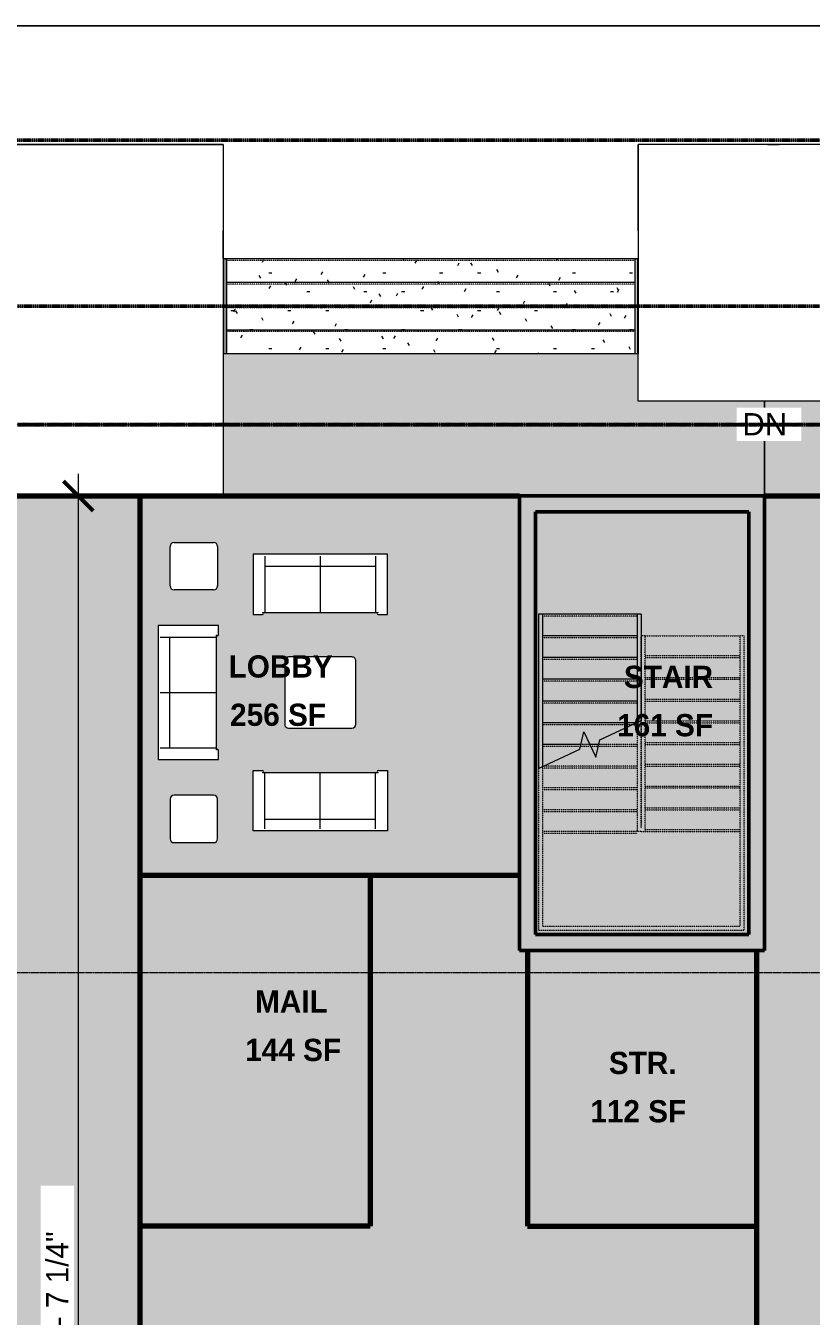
# Model space of a CAD drawing. Header units: inches. Extents: x -4294 to -464, y 9706 to 12475.
# Drawn here: x -1525 to -1127, y 11673 to 12327 of the extents above; entities that cross this region are included whole.
import ezdxf

# ---------------------------------------------------------------- set-up
doc = ezdxf.new("R2010")
doc.units = ezdxf.units.IN
doc.header["$MEASUREMENT"] = 0
for name, pattern in [('Aligning Line 1_8_', [0.25, 0.125, -0.125]), ('Double Dash 3_8_', [1, 0.375, -0.125, 0.125, -0.125, 0.125, -0.125]), ('Grid Line 1_2_', [0.875, 0.5, -0.125, 0.125, -0.125]), ('Overhead 1_16_', [0.101562, 0.0625, -0.039062])]:
    doc.linetypes.add(name, pattern=pattern)
for name, color, linetype, lineweight in [('0-1', 7, 'Continuous', 5), ('0-2', 133, 'Continuous', 13), ('0-5', 147, 'Aligning Line 1_8_', 9), ('A-ANNO-DIMS', 211, 'Continuous', 9), ('A-ANNO-DIMS-120', 211, 'Continuous', 9), ('A-AREA-1', 213, 'Continuous', 70), ('A-AREA-IDEN', 2, 'Continuous', 9), ('A-AREA-PATT-1', 50, 'Continuous', 9), ('A-FLOR-1', 10, 'Continuous', 5), ('A-FLOR-2', 133, 'Continuous', 13), ('A-FLOR-HRAL-1', 8, 'Continuous', 9), ('A-FLOR-HRAL-2', 53, 'Continuous', 9), ('A-FLOR-LEVL-1', 55, 'Continuous', 5), ('A-FLOR-LEVL-2', 53, 'Continuous', 9), ('A-FLOR-LEVL-TEXT-1', 253, 'Continuous', 9), ('A-WALL-1', 23, 'Continuous', 13), ('A-WALL-2', 253, 'Continuous', 50), ('C-PROP-LINE', 91, 'Double Dash 3_8_', 50), ('C-PROP-LINE-1', 250, 'Double Dash 3_8_', 50), ('C-TOPO', 7, 'Continuous', 9), ('I-FURN-1', 53, 'Continuous', 9), ('S-GRID-1', 1, 'Grid Line 1_2_', 9), ('S-STRS', 31, 'Continuous', 9), ('S-STRS-1', 8, 'Continuous', 9), ('S-STRS-2', 55, 'Continuous', 5), ('S-STRS-3', 53, 'Continuous', 9), ('S-STRS-4', 53, 'Overhead 1_16_', 9), ('S-STRS-MBND-1', 53, 'Overhead 1_16_', 9), ('S-STRS-MBND-2', 53, 'Continuous', 9)]:
    doc.layers.add(name, color=color, linetype=linetype, lineweight=lineweight)
doc.layers.add('A-AREA-PATT-2', color=7, linetype='Continuous', lineweight=9, transparency=1)
doc.layers.add('A-AREA-PATT-3', color=50, linetype='Continuous', lineweight=9, transparency=1)
doc.styles.add('Arial', font='arial.ttf', dxfattribs={"height": 11.25})
doc.styles.add('Century Gothic', font='ufonts.com_century-gothic.ttf', dxfattribs={"height": 11.25})
doc.styles.add('Century Gothic_B', font='GOTHICB.TTF', dxfattribs={"height": 11.25})
doc.dimstyles.new('OD__1_8__Tol__', dxfattribs={"dimscale": 12, "dimtxt": 11.746893, "dimasz": 1.25, "dimexe": 0.9375, "dimexo": 0.625, "dimgap": 0.15625, "dimtad": 1, "dimdec": 3, "dimrnd": 0.125, "dimzin": 3, "dimdsep": 46, "dimlunit": 4, "dimtxsty": 'Century Gothic', "dimblk1": 'OBLIQUE', "dimblk2": 'OBLIQUE', "dimsah": 1, "dimcen": 0.09, "dimdle": 0.9375, "dimazin": 0, "dimtfac": 1, "dimtdec": 4, "dimtix": 1, "dimtmove": 0, "dimatfit": 3, "dimfxl": 1, "dimtvp": 1, "dimtfill": 1, "dimfrac": 2, "dimtolj": 1, "dimtzin": 0, "dimarcsym": 2})
pattern_1 = [(0, (0, 0), (38.4, 9.6), [1.584, -27.216, 1.584, -27.216, -153.6]), (0, (0, 0), (38.4, 9.6), [-57.6, 1.584, -56.016, 1.584, -27.216, -67.2]), (0, (0, 0), (38.4, 9.6), [-144, 1.584, -17.616, 1.584, -46.416]), (120, (14.4, 4.8), (-27.513844, 28.4553755), [1.584, -27.216, 1.584, -27.216, -153.6]), (120, (14.4, 4.8), (-27.513844, 28.4553755), [-57.6, 1.584, -56.016, 1.584, -27.216, -67.2]), (120, (14.4, 4.8), (-27.513844, 28.4553755), [-144, 1.584, -17.616, 1.584, -46.416]), (240, (19.2, 24), (-10.886156, -38.0553755), [1.584, -27.216, 1.584, -27.216, -153.6]), (240, (19.2, 24), (-10.886156, -38.0553755), [-57.6, 1.584, -56.016, 1.584, -27.216, -67.2]), (240, (19.2, 24), (-10.886156, -38.0553755), [-144, 1.584, -17.616, 1.584, -46.416])]

# ---------------------------------------------------------------- blocks, each defined once
blk = doc.blocks.new('M_Sofa-Corbu - Sofa-1611283-FLOOR PLAN - 1ST FLOOR')
at = {"layer": 'I-FURN-1'}
for p, q in [((56.53, 33.63), (-11.38, 33.63)), ((-11.38, 33.63), (-11.38, 3.12)), ((56.53, 3.12), (56.53, 33.63)), ((-5.4, 32.65), (-5.4, 27.65)), ((-5.4, 32.65), (-5.4, 4.11)), ((-5.4, 27.65), (50.55, 27.65)), ((22.57, 32.65), (22.57, 4.11)), ((50.55, 32.65), (50.55, 27.65)), ((50.55, 32.65), (50.55, 4.11)), ((-11.38, 3.12), (-6.68, 3.12)), ((-6.68, 4.11), (51.83, 4.11)), ((51.83, 3.12), (56.53, 3.12))]:
    blk.add_line(p, q, dxfattribs=at)
for centre, start, end in [((-6.68, 3.61), 270, 90), ((51.83, 3.61), 90, 270)]:
    blk.add_arc(centre, 0.492, start, end, dxfattribs=at)
blk = doc.blocks.new('M_Table-End - 0610 x 0160mm 2-1613154-FLOOR PLAN - 1ST FLOOR')
at = {"layer": 'I-FURN-1'}
for p, q in [((0.15, 22), (0.15, -10)), ((34.15, 24), (2.15, 24)), ((36.15, -10), (36.15, 22)), ((2.15, -12), (34.15, -12))]:
    blk.add_line(p, q, dxfattribs=at)
for centre, start, end in [((2.15, 22), 90, 180), ((34.15, 22), 360, 90), ((2.15, -10), 180, 270), ((34.15, -10), 270, 0)]:
    blk.add_arc(centre, 2, start, end, dxfattribs=at)
blk = doc.blocks.new('M_Sofa-Corbu - Sofa-1613686-FLOOR PLAN - 1ST FLOOR')
at = {"layer": 'I-FURN-1'}
for p, q in [((-11.38, -3.12), (-6.68, -3.12)), ((-11.38, -33.63), (-11.38, -3.12)), ((-6.68, -4.11), (51.83, -4.11)), ((-5.4, -32.65), (-5.4, -4.11)), ((22.57, -32.65), (22.57, -4.11)), ((50.55, -32.65), (50.55, -4.11)), ((51.83, -3.12), (56.53, -3.12)), ((56.53, -3.12), (56.53, -33.63)), ((-5.4, -27.65), (50.55, -27.65)), ((-5.4, -32.65), (-5.4, -27.65)), ((50.55, -32.65), (50.55, -27.65)), ((56.53, -33.63), (-11.38, -33.63))]:
    blk.add_line(p, q, dxfattribs=at)
for centre, start, end in [((-6.68, -3.61), 270, 90), ((51.83, -3.61), 90, 270)]:
    blk.add_arc(centre, 0.492, start, end, dxfattribs=at)
blk = doc.blocks.new('M_Table-End - 0610 x 0160mm-1628785-FLOOR PLAN - 1ST FLOOR')
at = {"layer": 'I-FURN-1'}
for p, q in [((0.15, -16.01), (0.15, 4.01)), ((2.15, 6.01), (22.16, 6.01)), ((24.16, 4.01), (24.16, -16.01)), ((22.16, -18.01), (2.15, -18.01))]:
    blk.add_line(p, q, dxfattribs=at)
for centre, start, end in [((2.15, 4.01), 90, 180), ((22.16, 4.01), 0, 90), ((2.15, -16.01), 180, 270), ((22.16, -16.01), 270, 0)]:
    blk.add_arc(centre, 2, start, end, dxfattribs=at)
blk = doc.blocks.new('M_Table-End - 0610 x 0160mm-1609472-FLOOR PLAN - 1ST FLOOR')
at = {"layer": 'I-FURN-1'}
for p, q in [((0.15, 16.01), (0.15, -4.01)), ((22.16, 18.01), (2.15, 18.01)), ((24.16, -4.01), (24.16, 16.01)), ((2.15, -6.01), (22.16, -6.01))]:
    blk.add_line(p, q, dxfattribs=at)
for centre, start, end in [((2.15, 16.01), 90, 180), ((22.16, 16.01), 0, 90), ((2.15, -4.01), 180, 270), ((22.16, -4.01), 270, 0)]:
    blk.add_arc(centre, 2, start, end, dxfattribs=at)
blk = doc.blocks.new('Top Rail Type - Top Rail_Internal_-1669237-FLOOR PLAN - 1ST FLOOR')
at = {"layer": 'A-FLOR-HRAL-1'}
blk.add_hatch(color=256, dxfattribs=at).paths.add_polyline_path([(-1423.81, 12160.59), (-1423.64, 12160.59), (-1423.64, 12208.59), (-1423.81, 12208.59), (-1423.81, 12172.59)], flags=0)
at = {"layer": 'A-FLOR-HRAL-2'}
for p, q in [((-1424.47, 12208.59), (-1424.47, 12160.59)), ((-1422.97, 12160.59), (-1422.97, 12208.59))]:
    blk.add_line(p, q, dxfattribs=at)
at = {"layer": 'A-FLOR-HRAL-2', "flags": 128}
for points in [[(-1423.81, 12208.59), (-1423.72, 12208.59), (-1423.64, 12208.59)], [(-1423.64, 12160.59), (-1423.72, 12160.59), (-1423.81, 12160.59)]]:
    blk.add_lwpolyline(points, dxfattribs=at)
blk = doc.blocks.new('Top Rail Type - Top Rail_Internal_-V1-FLOOR PLAN - 1ST FLOOR')
at = {"layer": 'A-FLOR-HRAL-1'}
h = blk.add_hatch(color=256, dxfattribs=at)
h.paths.add_polyline_path([(-1423.64, 12160.59), (-1422.97, 12160.59), (-1422.97, 12208.59), (-1423.64, 12208.59), (-1423.64, 12172.59)], flags=0)
h.paths.add_polyline_path([(-1424.47, 12160.59), (-1423.81, 12160.59), (-1423.81, 12208.59), (-1424.47, 12208.59), (-1424.47, 12172.59)], flags=0)
at = {"layer": 'A-FLOR-HRAL-2'}
for p, q in [((-1422.97, 12208.59), (-1424.47, 12208.59)), ((-1424.47, 12208.59), (-1424.47, 12160.59)), ((-1422.97, 12208.59), (-1422.97, 12160.59)), ((-1422.97, 12160.59), (-1424.47, 12160.59))]:
    blk.add_line(p, q, dxfattribs=at)
blk = doc.blocks.new('Top Rail Type - Top Rail_Internal_-1669248-FLOOR PLAN - 1ST FLOOR')
at = {"layer": 'A-FLOR-HRAL-1'}
blk.add_hatch(color=256, dxfattribs=at).paths.add_polyline_path([(-1215.81, 12160.59), (-1215.64, 12160.59), (-1215.64, 12208.59), (-1215.81, 12208.59), (-1215.81, 12172.59)], flags=0)
at = {"layer": 'A-FLOR-HRAL-2'}
for p, q in [((-1216.47, 12208.59), (-1216.47, 12160.59)), ((-1214.97, 12160.59), (-1214.97, 12208.59))]:
    blk.add_line(p, q, dxfattribs=at)
at = {"layer": 'A-FLOR-HRAL-2', "flags": 128}
for points in [[(-1215.81, 12208.59), (-1215.72, 12208.59), (-1215.64, 12208.59)], [(-1215.64, 12160.59), (-1215.72, 12160.59), (-1215.81, 12160.59)]]:
    blk.add_lwpolyline(points, dxfattribs=at)
blk = doc.blocks.new('Top Rail Type - Top Rail_Internal_-V2-FLOOR PLAN - 1ST FLOOR')
at = {"layer": 'A-FLOR-HRAL-1'}
h = blk.add_hatch(color=256, dxfattribs=at)
h.paths.add_polyline_path([(-1216.47, 12160.59), (-1215.81, 12160.59), (-1215.81, 12208.59), (-1216.47, 12208.59), (-1216.47, 12172.59)], flags=0)
h.paths.add_polyline_path([(-1214.97, 12160.59), (-1214.97, 12208.59), (-1215.64, 12208.59), (-1215.64, 12160.59)], flags=0)
at = {"layer": 'A-FLOR-HRAL-2'}
for p, q in [((-1214.97, 12208.59), (-1216.47, 12208.59)), ((-1216.47, 12208.59), (-1216.47, 12160.59)), ((-1214.97, 12208.59), (-1214.97, 12160.59)), ((-1214.97, 12160.59), (-1216.47, 12160.59))]:
    blk.add_line(p, q, dxfattribs=at)
blk = doc.blocks.new('CTR - 2nd Phase_rvt-1-FLOOR PLAN - 1ST FLOOR')
at = {"layer": 'A-AREA-PATT-1'}
for points in [[(-1514.72, 11646.99), (-1466.72, 11646.99), (-1466.72, 12088.59), (-1886.72, 12088.59), (-1886.72, 11646.99), (-1845.37, 11646.99)], [(-1024.1, 11579.19), (-806.72, 11579.19), (-806.72, 12088.59), (-1150.72, 12088.59), (-1150.72, 11858.59), (-1154.72, 11858.59), (-1154.72, 11579.19), (-1092.03, 11579.19)]]:
    blk.add_hatch(color=256, dxfattribs=at).paths.add_polyline_path(points, flags=0)
at = {"layer": 'A-AREA-PATT-2'}
h = blk.add_hatch(color=256, dxfattribs=at)
h.paths.add_polyline_path([(-1466.72, 11896.59), (-1274.72, 11896.59), (-1274.72, 12088.59), (-1466.72, 12088.59), (-1466.72, 12031.21)], flags=0)
h.paths.add_polyline_path([(-1429.51, 11913.12), (-1449.53, 11913.12), (-1450.05, 11913.18), (-1450.53, 11913.38), (-1450.94, 11913.7), (-1451.26, 11914.12), (-1451.46, 11914.6), (-1451.53, 11915.12), (-1451.53, 11935.13), (-1451.46, 11935.65), (-1451.26, 11936.13), (-1450.94, 11936.55), (-1450.53, 11936.86), (-1450.05, 11937.06), (-1449.53, 11937.13), (-1429.51, 11937.13), (-1429, 11937.06), (-1428.51, 11936.86), (-1428.1, 11936.55), (-1427.78, 11936.13), (-1427.58, 11935.65), (-1427.51, 11935.13), (-1427.51, 11915.12), (-1427.58, 11914.6), (-1427.78, 11914.12), (-1428.1, 11913.7), (-1428.51, 11913.38), (-1429, 11913.18)], flags=0)
h.paths.add_polyline_path([(-1363.98, 11919.08), (-1409.51, 11919.08), (-1409.51, 11949.59), (-1404.66, 11949.56), (-1404.46, 11949.44), (-1404.33, 11949.22), (-1404.33, 11948.97), (-1404.56, 11948.67), (-1404.68, 11948.6), (-1346.43, 11948.62), (-1346.65, 11948.75), (-1346.8, 11949.1), (-1346.73, 11949.34), (-1346.55, 11949.52), (-1346.3, 11949.59), (-1341.6, 11949.59), (-1341.6, 11919.08), (-1354.87, 11919.08)], flags=0)
h.paths.add_polyline_path([(-1428.04, 11955.13), (-1457.57, 11955.13), (-1457.57, 12023.05), (-1427.06, 12023.05), (-1427.07, 12018.21), (-1427.2, 12017.99), (-1427.42, 12017.87), (-1427.68, 12017.87), (-1427.97, 12018.09), (-1428.04, 12018.21), (-1428.02, 11959.96), (-1427.9, 11960.19), (-1427.55, 11960.33), (-1427.3, 11960.26), (-1427.12, 11960.08), (-1427.06, 11959.84), (-1427.06, 11955.13)], flags=0)
h.paths.add_polyline_path([(-1391.56, 11971.09), (-1392.07, 11971.16), (-1392.56, 11971.36), (-1392.97, 11971.67), (-1393.29, 11972.09), (-1393.49, 11972.57), (-1393.56, 11973.09), (-1393.56, 12005.09), (-1393.49, 12005.61), (-1393.29, 12006.09), (-1392.97, 12006.5), (-1392.56, 12006.82), (-1392.07, 12007.02), (-1391.56, 12007.09), (-1359.56, 12007.09), (-1359.04, 12007.02), (-1358.56, 12006.82), (-1358.14, 12006.5), (-1357.82, 12006.09), (-1357.62, 12005.61), (-1357.56, 12005.09), (-1357.56, 11973.09), (-1357.62, 11972.57), (-1357.82, 11972.09), (-1358.14, 11971.67), (-1358.56, 11971.36), (-1359.04, 11971.16), (-1359.56, 11971.09)], flags=0)
h.paths.add_polyline_path([(-1404.81, 12028.59), (-1409.51, 12028.59), (-1409.51, 12059.1), (-1341.6, 12059.1), (-1341.6, 12028.59), (-1346.43, 12028.61), (-1346.65, 12028.73), (-1346.78, 12028.95), (-1346.78, 12029.21), (-1346.55, 12029.51), (-1346.43, 12029.57), (-1404.68, 12029.56), (-1404.46, 12029.43), (-1404.32, 12029.08), (-1404.38, 12028.84), (-1404.56, 12028.65), (-1404.68, 12028.61)], flags=0)
h.paths.add_polyline_path([(-1449.53, 12041.05), (-1450.05, 12041.11), (-1450.53, 12041.31), (-1450.94, 12041.63), (-1451.26, 12042.05), (-1451.46, 12042.53), (-1451.53, 12043.05), (-1451.48, 12063.44), (-1451.46, 12063.58), (-1451.26, 12064.06), (-1450.94, 12064.48), (-1450.53, 12064.79), (-1450.05, 12064.99), (-1449.53, 12065.06), (-1429.51, 12065.06), (-1429, 12064.99), (-1428.51, 12064.79), (-1428.1, 12064.48), (-1427.78, 12064.06), (-1427.58, 12063.58), (-1427.51, 12063.06), (-1427.51, 12043.05), (-1427.58, 12042.53), (-1427.78, 12042.05), (-1428.1, 12041.63), (-1428.51, 12041.31), (-1429, 12041.11), (-1429.51, 12041.05), (-1437.91, 12041.05)], flags=0)
h = blk.add_hatch(color=256, dxfattribs=at)
h.paths.add_polyline_path([(-1266.72, 11866.59), (-1158.72, 11866.59), (-1158.72, 12080.59), (-1266.72, 12080.59), (-1266.72, 11895.42)], flags=0)
h.paths.add_polyline_path([(-1265.16, 11950.65), (-1265.16, 12028.78), (-1213.16, 12028.78), (-1213.16, 11974.9), (-1234.06, 11965.15), (-1236.19, 11956.4), (-1242.13, 11969.15), (-1244.26, 11960.4), (-1263.16, 11951.59)], flags=0)
for points in [[(-1350.35, 11718.99), (-1350.35, 11896.59), (-1466.72, 11896.59), (-1466.72, 11718.99), (-1465.13, 11718.99)], [(-1230.54, 11718.99), (-1154.72, 11718.99), (-1154.72, 11858.59), (-1270.72, 11858.59), (-1270.72, 11718.99), (-1244.62, 11718.99)]]:
    blk.add_hatch(color=256, dxfattribs=at).paths.add_polyline_path(points, flags=0)
at = {"layer": 'A-AREA-PATT-3'}
blk.add_hatch(color=256, dxfattribs=at).paths.add_polyline_path([(-1334.35, 10050.99), (-1274.72, 10050.99), (-1274.72, 10280.99), (-1270.72, 10280.99), (-1270.72, 10379.79), (-1154.72, 10379.79), (-1154.72, 11718.99), (-1270.72, 11718.99), (-1270.72, 11858.59), (-1274.72, 11858.59), (-1274.72, 11896.59), (-1350.35, 11896.59), (-1350.35, 11718.99), (-1466.72, 11718.99), (-1466.72, 11646.99), (-1322.72, 11646.99), (-1322.72, 11582.59), (-1226.72, 11582.59), (-1226.72, 10451.79), (-1418.72, 10451.79), (-1418.72, 10379.79), (-1334.35, 10379.79), (-1334.35, 10058.99)], flags=0)
at = {"layer": 'A-FLOR-1'}
h = blk.add_hatch(color=256, dxfattribs=at)
h.paths.add_polyline_path([(-1941.22, 9897.39), (-1933.32, 9897.39), (-1933.32, 12087.19), (-1886.72, 12087.19), (-1886.72, 12088.59), (-1941.22, 12088.59), (-1941.22, 10038.34)], flags=0)
h.paths.add_polyline_path([(-674.91, 10470.89), (-626.72, 10470.89), (-626.72, 10473.39), (-583.07, 10473.39), (-583.07, 10521.14), (-626.72, 10521.14), (-626.72, 10518.64), (-751.71, 10518.64), (-751.71, 10473.39), (-674.91, 10473.39)], flags=0)
h.paths.add_polyline_path([(-674.91, 10816.49), (-626.72, 10816.49), (-626.72, 10818.99), (-583.07, 10818.99), (-583.07, 10866.74), (-626.72, 10866.74), (-626.72, 10864.24), (-751.71, 10864.24), (-751.71, 10818.99), (-674.91, 10818.99)], flags=0)
h.paths.add_polyline_path([(-674.91, 11258.15), (-626.72, 11258.15), (-626.72, 11260.65), (-583.07, 11260.65), (-583.07, 11308.15), (-626.72, 11308.15), (-626.72, 11305.65), (-751.71, 11305.65), (-751.71, 11260.4), (-674.91, 11260.4)], flags=0)
h.paths.add_polyline_path([(-626.72, 11576.94), (-626.72, 11579.44), (-583.07, 11579.44), (-583.07, 11626.94), (-626.72, 11626.94), (-626.72, 11624.44), (-751.71, 11624.44), (-751.71, 11576.94), (-737.32, 11576.94)], flags=0)
h.paths.add_polyline_path([(-626.72, 12087.19), (-626.72, 12088.59), (-806.72, 12088.59), (-806.72, 12087.19), (-682.72, 12087.19)], flags=0)
h.paths.add_polyline_path([(-1424.72, 12088.59), (-1150.72, 12088.59), (-1150.72, 12136.59), (-1214.72, 12136.59), (-1214.72, 12160.59), (-1424.72, 12160.59), (-1424.72, 12114.25)], flags=0)
at = {"layer": 'A-FLOR-LEVL-1'}
blk.add_hatch(color=256, dxfattribs=at).paths.add_polyline_path([(-1122.28, 12088.59), (-922.72, 12088.59), (-922.72, 12136.59), (-1150.72, 12136.59), (-1150.72, 12088.59), (-1134.36, 12088.59)], flags=0)
at = {"layer": 'A-WALL-1'}
for points in [[(-1244.62, 12080.59), (-1150.72, 12080.59), (-1150.72, 12088.59), (-1274.72, 12088.59), (-1274.72, 12080.59), (-1266.72, 12080.59)], [(-1274.51, 11858.59), (-1266.72, 11858.59), (-1266.72, 12080.59), (-1274.72, 12080.59), (-1274.72, 11858.59)], [(-1158.72, 11866.59), (-1150.72, 11866.59), (-1150.72, 12080.59), (-1158.72, 12080.59), (-1158.72, 12031.21)], [(-1244.62, 11858.59), (-1150.72, 11858.59), (-1150.72, 11866.59), (-1266.72, 11866.59), (-1266.72, 11858.59)]]:
    blk.add_hatch(color=256, dxfattribs=at).paths.add_polyline_path(points, flags=0)
at = {"layer": 'S-STRS'}
h = blk.add_hatch(dxfattribs=at)
h.set_pattern_fill('FP_3', color=256, style=0, pattern_type=2)
h.set_pattern_definition(pattern_1)
h.paths.add_polyline_path([(-1424.72, 12196.59), (-1424.47, 12196.59), (-1424.47, 12208.59), (-1424.72, 12208.59), (-1424.72, 12197.29)], flags=0)
h.paths.add_polyline_path([(-1216.47, 12196.59), (-1216.47, 12208.59), (-1422.97, 12208.59), (-1422.97, 12196.59), (-1244.62, 12196.59)], flags=0)
h.paths.add_polyline_path([(-1214.97, 12196.59), (-1214.72, 12196.59), (-1214.72, 12208.59), (-1214.97, 12208.59), (-1214.97, 12197.29)], flags=0)
h = blk.add_hatch(dxfattribs=at)
h.set_pattern_fill('FP_4', color=256, style=0, pattern_type=2)
h.set_pattern_definition(pattern_1)
h.paths.add_polyline_path([(-1354.87, 12184.59), (-1216.47, 12184.59), (-1216.47, 12196.59), (-1422.97, 12196.59), (-1422.97, 12184.59), (-1382.9, 12184.59)], flags=0)
h.paths.add_polyline_path([(-1424.47, 12184.59), (-1424.47, 12196.59), (-1424.72, 12196.59), (-1424.72, 12184.59)], flags=0)
h.paths.add_polyline_path([(-1214.72, 12184.59), (-1214.72, 12196.59), (-1214.97, 12196.59), (-1214.97, 12184.59)], flags=0)
h = blk.add_hatch(dxfattribs=at)
h.set_pattern_fill('FP_3', color=256, style=0, pattern_type=2)
h.set_pattern_definition(pattern_1)
h.paths.add_polyline_path([(-1354.87, 12172.59), (-1216.47, 12172.59), (-1216.47, 12184.59), (-1422.97, 12184.59), (-1422.97, 12172.59), (-1360.24, 12172.59)], flags=0)
h.paths.add_polyline_path([(-1424.47, 12172.59), (-1424.47, 12184.59), (-1424.72, 12184.59), (-1424.72, 12172.59)], flags=0)
h.paths.add_polyline_path([(-1214.72, 12172.59), (-1214.72, 12184.59), (-1214.97, 12184.59), (-1214.97, 12172.59)], flags=0)
h = blk.add_hatch(dxfattribs=at)
h.set_pattern_fill('FP_4', color=256, style=0, pattern_type=2)
h.set_pattern_definition(pattern_1)
h.paths.add_polyline_path([(-1337.59, 12160.59), (-1216.47, 12160.59), (-1216.47, 12172.59), (-1422.97, 12172.59), (-1422.97, 12160.59), (-1354.87, 12160.59)], flags=0)
h.paths.add_polyline_path([(-1424.47, 12160.59), (-1424.47, 12172.59), (-1424.72, 12172.59), (-1424.72, 12160.59)], flags=0)
h.paths.add_polyline_path([(-1214.72, 12160.59), (-1214.72, 12172.59), (-1214.97, 12172.59), (-1214.97, 12160.59)], flags=0)
at = {"layer": 'S-STRS-1'}
blk.add_hatch(color=256, dxfattribs=at).paths.add_polyline_path([(-1265.16, 11950.65), (-1263.16, 11951.59), (-1263.16, 12028.78), (-1265.16, 12028.78), (-1265.16, 11951.78)], flags=0)
at = {"layer": 'S-STRS-2'}
for points in [[(-1215.16, 12017.78), (-1215.16, 12028.78), (-1263.16, 12028.78), (-1263.16, 12017.78), (-1215.57, 12017.78)], [(-1215.16, 11973.97), (-1213.16, 11974.9), (-1213.16, 12028.78), (-1215.16, 12028.78), (-1215.16, 11984.78)], [(-1263.16, 12006.78), (-1215.16, 12006.78), (-1215.16, 12017.78), (-1263.16, 12017.78)], [(-1215.57, 11995.78), (-1215.16, 11995.78), (-1215.16, 12006.78), (-1263.16, 12006.78), (-1263.16, 11995.78), (-1244.62, 11995.78)], [(-1215.57, 11984.78), (-1215.16, 11984.78), (-1215.16, 11995.78), (-1263.16, 11995.78), (-1263.16, 11984.78), (-1244.62, 11984.78)], [(-1242.13, 11973.78), (-1215.57, 11973.78), (-1215.16, 11973.97), (-1215.16, 11984.78), (-1263.16, 11984.78), (-1263.16, 11973.78), (-1243.68, 11973.78)], [(-1243.68, 11962.78), (-1242.13, 11969.15), (-1239.16, 11962.78), (-1234.64, 11962.78), (-1234.06, 11965.15), (-1215.57, 11973.78), (-1263.16, 11973.78), (-1263.16, 11962.78), (-1244.26, 11962.78)], [(-1263.16, 11951.59), (-1262.75, 11951.78), (-1263.16, 11951.78)]]:
    blk.add_hatch(color=256, dxfattribs=at).paths.add_polyline_path(points, flags=0)
h = blk.add_hatch(color=256, dxfattribs=at)
h.paths.add_polyline_path([(-1262.75, 11951.78), (-1244.26, 11960.4), (-1243.68, 11962.78), (-1263.16, 11962.78), (-1263.16, 11951.78)], flags=0)
h.paths.add_polyline_path([(-1236.19, 11956.4), (-1234.64, 11962.78), (-1239.16, 11962.78)], flags=0)
at = {"layer": 'A-AREA-1'}
for p, q in [((-1551.92, 12088.59), (-1274.72, 12088.59)), ((-1466.72, 11646.99), (-1466.72, 12088.59)), ((-1150.72, 12088.59), (-874.72, 12088.59)), ((-1466.72, 11896.59), (-1274.72, 11896.59)), ((-1350.35, 11896.59), (-1350.35, 11718.99)), ((-1270.72, 11858.59), (-1270.72, 11718.99)), ((-1154.72, 11584.59), (-1154.72, 11858.59)), ((-1350.35, 11718.99), (-1466.72, 11718.99)), ((-1270.72, 11718.99), (-1154.72, 11718.99))]:
    blk.add_line(p, q, dxfattribs=at)
at = {"layer": 'A-FLOR-2'}
for p, q in [((-1424.47, 12160.59), (-1424.72, 12160.59)), ((-1424.72, 12160.59), (-1424.72, 12088.59)), ((-1216.47, 12160.59), (-1422.97, 12160.59)), ((-1214.72, 12160.59), (-1214.97, 12160.59)), ((-1214.72, 12136.59), (-1214.72, 12160.59)), ((-1150.72, 12136.59), (-1214.72, 12136.59)), ((-1150.72, 12088.59), (-1150.72, 12136.59)), ((-1424.72, 12088.59), (-1551.92, 12088.59)), ((-874.72, 12088.59), (-1150.72, 12088.59))]:
    blk.add_line(p, q, dxfattribs=at)
at = {"layer": 'A-FLOR-LEVL-2'}
for p, q in [((-1150.72, 12136.59), (-1150.72, 12088.59)), ((-922.72, 12136.59), (-1150.72, 12136.59)), ((-1136.32, 12088.59), (-1150.72, 12088.59))]:
    blk.add_line(p, q, dxfattribs=at)
at = {"layer": 'A-WALL-2'}
for p, q in [((-1150.72, 12088.59), (-1274.72, 12088.59)), ((-1274.72, 12088.59), (-1274.72, 12080.59)), ((-1150.72, 12080.59), (-1150.72, 12088.59)), ((-1274.72, 12080.59), (-1274.72, 11858.59)), ((-1266.72, 12080.59), (-1158.72, 12080.59)), ((-1266.72, 11866.59), (-1266.72, 12080.59)), ((-1158.72, 12080.59), (-1158.72, 11866.59)), ((-1150.72, 11866.59), (-1150.72, 12080.59)), ((-1158.72, 11866.59), (-1266.72, 11866.59)), ((-1150.72, 11858.59), (-1150.72, 11866.59)), ((-1274.72, 11858.59), (-1266.72, 11858.59)), ((-1266.72, 11858.59), (-1150.72, 11858.59))]:
    blk.add_line(p, q, dxfattribs=at)
at = {"layer": 'S-STRS-3'}
for p, q in [((-1424.47, 12208.59), (-1424.72, 12208.59)), ((-1424.72, 12208.59), (-1424.72, 12196.59)), ((-1216.47, 12208.59), (-1422.97, 12208.59)), ((-1214.72, 12208.59), (-1214.97, 12208.59)), ((-1214.72, 12208.59), (-1214.72, 12196.59)), ((-1424.72, 12196.59), (-1424.72, 12184.59)), ((-1424.47, 12196.59), (-1424.72, 12196.59)), ((-1216.47, 12196.59), (-1422.97, 12196.59)), ((-1214.72, 12196.59), (-1214.97, 12196.59)), ((-1214.72, 12196.59), (-1214.72, 12184.59)), ((-1424.72, 12184.59), (-1424.72, 12172.59)), ((-1424.47, 12184.59), (-1424.72, 12184.59)), ((-1216.47, 12184.59), (-1422.97, 12184.59)), ((-1214.72, 12184.59), (-1214.97, 12184.59)), ((-1214.72, 12184.59), (-1214.72, 12172.59)), ((-1424.72, 12172.59), (-1424.72, 12160.59)), ((-1424.47, 12172.59), (-1424.72, 12172.59)), ((-1216.47, 12172.59), (-1422.97, 12172.59)), ((-1214.72, 12172.59), (-1214.97, 12172.59)), ((-1214.72, 12172.59), (-1214.72, 12160.59)), ((-1424.47, 12160.59), (-1424.72, 12160.59)), ((-1216.47, 12160.59), (-1422.97, 12160.59)), ((-1214.72, 12160.59), (-1214.97, 12160.59)), ((-1263.16, 12028.78), (-1265.16, 12028.78)), ((-1265.16, 12028.78), (-1265.16, 11950.65)), ((-1263.16, 12028.78), (-1263.16, 12017.78)), ((-1215.16, 12028.78), (-1263.16, 12028.78)), ((-1213.16, 12028.78), (-1215.16, 12028.78)), ((-1215.16, 12028.78), (-1215.16, 12017.78)), ((-1213.16, 12028.78), (-1213.16, 11974.9)), ((-1263.16, 12017.78), (-1263.16, 12006.78)), ((-1215.16, 12017.78), (-1263.16, 12017.78)), ((-1215.16, 12017.78), (-1215.16, 12006.78)), ((-1263.16, 12006.78), (-1263.16, 11995.78)), ((-1215.16, 12006.78), (-1263.16, 12006.78)), ((-1215.16, 12006.78), (-1215.16, 11995.78)), ((-1263.16, 11995.78), (-1263.16, 11984.78)), ((-1215.16, 11995.78), (-1263.16, 11995.78)), ((-1215.16, 11995.78), (-1215.16, 11984.78)), ((-1263.16, 11984.78), (-1263.16, 11973.78)), ((-1215.16, 11984.78), (-1263.16, 11984.78)), ((-1215.16, 11984.78), (-1215.16, 11973.97)), ((-1263.16, 11973.78), (-1263.16, 11962.78)), ((-1215.57, 11973.78), (-1263.16, 11973.78)), ((-1263.16, 11962.78), (-1263.16, 11951.78)), ((-1243.68, 11962.78), (-1263.16, 11962.78)), ((-1234.64, 11962.78), (-1239.16, 11962.78)), ((-1263.16, 11951.78), (-1263.16, 11951.59)), ((-1262.75, 11951.78), (-1263.16, 11951.78))]:
    blk.add_line(p, q, dxfattribs=at)
at = {"layer": 'S-STRS-4'}
for p, q in [((-1424.47, 12207.84), (-1424.72, 12207.84)), ((-1216.47, 12207.84), (-1422.97, 12207.84)), ((-1214.72, 12207.84), (-1214.97, 12207.84)), ((-1424.47, 12195.84), (-1424.72, 12195.84)), ((-1216.47, 12195.84), (-1422.97, 12195.84)), ((-1214.72, 12195.84), (-1214.97, 12195.84)), ((-1424.47, 12183.84), (-1424.72, 12183.84)), ((-1216.47, 12183.84), (-1422.97, 12183.84)), ((-1214.72, 12183.84), (-1214.97, 12183.84)), ((-1424.47, 12171.84), (-1424.72, 12171.84)), ((-1216.47, 12171.84), (-1422.97, 12171.84)), ((-1214.72, 12171.84), (-1214.97, 12171.84)), ((-1215.16, 12027.78), (-1263.16, 12027.78)), ((-1215.16, 12016.78), (-1263.16, 12016.78)), ((-1215.16, 12005.78), (-1263.16, 12005.78)), ((-1215.16, 11994.78), (-1263.16, 11994.78)), ((-1215.16, 11983.78), (-1263.16, 11983.78)), ((-1217.72, 11972.78), (-1263.16, 11972.78)), ((-1243.92, 11961.78), (-1263.16, 11961.78)), ((-1234.88, 11961.78), (-1238.69, 11961.78))]:
    blk.add_line(p, q, dxfattribs=at)
at = {"layer": 'S-STRS-MBND-1'}
for p, q in [((-1211.16, 12017.78), (-1213.16, 12017.78)), ((-1213.16, 11920.78), (-1213.16, 12017.78)), ((-1211.16, 11918.78), (-1211.16, 12017.78)), ((-1211.16, 12017.78), (-1163.16, 12017.78)), ((-1161.16, 12017.78), (-1163.16, 12017.78)), ((-1163.16, 11909.79), (-1163.16, 12017.78)), ((-1161.16, 11909.79), (-1161.16, 12017.78)), ((-1211.16, 12007.78), (-1163.16, 12007.78)), ((-1211.16, 12006.78), (-1163.16, 12006.78)), ((-1211.16, 11996.78), (-1163.16, 11996.78)), ((-1211.16, 11995.78), (-1163.16, 11995.78)), ((-1211.16, 11985.78), (-1163.16, 11985.78)), ((-1211.16, 11984.78), (-1163.16, 11984.78)), ((-1215.16, 11973.78), (-1215.57, 11973.78)), ((-1215.16, 11973.97), (-1215.16, 11920.78)), ((-1213.16, 11974.9), (-1213.16, 11920.78)), ((-1211.16, 11974.78), (-1163.16, 11974.78)), ((-1211.16, 11973.78), (-1163.16, 11973.78)), ((-1215.16, 11972.78), (-1217.72, 11972.78)), ((-1238.69, 11961.78), (-1243.92, 11961.78)), ((-1239.16, 11962.78), (-1243.68, 11962.78)), ((-1215.16, 11961.78), (-1234.88, 11961.78)), ((-1215.16, 11962.78), (-1234.64, 11962.78)), ((-1211.16, 11963.78), (-1163.16, 11963.78)), ((-1211.16, 11962.78), (-1163.16, 11962.78)), ((-1265.16, 11950.65), (-1265.16, 11916.76)), ((-1263.16, 11951.59), (-1263.16, 11916.76)), ((-1215.16, 11950.78), (-1263.16, 11950.78)), ((-1215.16, 11951.78), (-1262.75, 11951.78)), ((-1211.16, 11952.78), (-1163.16, 11952.78)), ((-1211.16, 11951.78), (-1163.16, 11951.78)), ((-1215.16, 11940.78), (-1263.16, 11940.78)), ((-1211.16, 11941.78), (-1163.16, 11941.78)), ((-1211.16, 11940.78), (-1163.16, 11940.78)), ((-1215.16, 11939.78), (-1263.16, 11939.78)), ((-1215.16, 11929.78), (-1263.16, 11929.78)), ((-1215.16, 11928.78), (-1263.16, 11928.78)), ((-1211.16, 11930.78), (-1163.16, 11930.78)), ((-1211.16, 11929.78), (-1163.16, 11929.78)), ((-1215.16, 11920.78), (-1215.16, 11918.78)), ((-1215.16, 11920.78), (-1215.16, 11918.78)), ((-1265.16, 11916.76), (-1265.16, 11868.78)), ((-1215.16, 11918.78), (-1263.16, 11918.78)), ((-1215.16, 11917.78), (-1263.16, 11917.78)), ((-1263.16, 11916.76), (-1263.16, 11870.78)), ((-1213.16, 11918.78), (-1215.16, 11918.78)), ((-1213.16, 11918.78), (-1211.16, 11918.78)), ((-1211.16, 11919.78), (-1163.16, 11919.78)), ((-1211.16, 11918.78), (-1163.16, 11918.78)), ((-1163.16, 11870.78), (-1163.16, 11909.79)), ((-1161.16, 11868.78), (-1161.16, 11909.79)), ((-1265.16, 11868.78), (-1161.16, 11868.78)), ((-1263.16, 11870.78), (-1163.16, 11870.78))]:
    blk.add_line(p, q, dxfattribs=at)
at = {"layer": 'S-STRS-MBND-2'}
for p, q in [((-1234.06, 11965.15), (-1213.16, 11974.9)), ((-1244.26, 11960.4), (-1242.13, 11969.15)), ((-1242.13, 11969.15), (-1236.19, 11956.4)), ((-1265.16, 11950.65), (-1244.26, 11960.4)), ((-1236.19, 11956.4), (-1234.06, 11965.15))]:
    blk.add_line(p, q, dxfattribs=at)
at = {"layer": '0-2'}
for name, p in [('Top Rail Type - Top Rail_Internal_-1669237-FLOOR PLAN - 1ST FLOOR', (0, 0)), ('Top Rail Type - Top Rail_Internal_-V1-FLOOR PLAN - 1ST FLOOR', (0, 0)), ('Top Rail Type - Top Rail_Internal_-1669248-FLOOR PLAN - 1ST FLOOR', (0, 0)), ('Top Rail Type - Top Rail_Internal_-V2-FLOOR PLAN - 1ST FLOOR', (0, 0)), ('M_Table-End - 0610 x 0160mm-1628785-FLOOR PLAN - 1ST FLOOR', (-1451.68, 12059.05)), ('M_Sofa-Corbu - Sofa-1611283-FLOOR PLAN - 1ST FLOOR', (-1398.13, 12025.47)), ('M_Sofa-Corbu - Sofa-1613686-FLOOR PLAN - 1ST FLOOR', (-1398.13, 11952.71)), ('M_Table-End - 0610 x 0160mm-1609472-FLOOR PLAN - 1ST FLOOR', (-1451.68, 11919.12))]:
    blk.add_blockref(name, p, dxfattribs=at)
for name, p, rotation in [('M_Sofa-Corbu - Sofa-1611283-FLOOR PLAN - 1ST FLOOR', (-1423.93, 11966.52), 89.99999999999945), ('M_Table-End - 0610 x 0160mm 2-1613154-FLOOR PLAN - 1ST FLOOR', (-1369.56, 11970.94), 89.99999999999918)]:
    blk.add_blockref(name, p, dxfattribs=dict(at, rotation=rotation))
at = {"layer": 'A-FLOR-LEVL-TEXT-1', "insert": (-1162.03, 12130.55), "char_height": 11.25, "width": 27.1232, "attachment_point": 1, "line_spacing_factor": 0.941778, "style": 'Arial', "bg_fill": 3, "box_fill_scale": 1.25, "bg_fill_color": 256, "bg_fill_true_color": 13158600, "bg_fill_transparency": 0}
blk.add_mtext('DN', dxfattribs=at)
blk = doc.blocks.new('CTR  - Topography_rvt-1-FLOOR PLAN - 1ST FLOOR')
at = {"layer": 'C-TOPO'}
for p, q in [((-1167.86, 12326.59), (-1539.12, 12326.59)), ((-1539.12, 12326.59), (-1167.86, 12326.59)), ((-1167.86, 12326.59), (-1153.56, 12326.59)), ((-1153.56, 12326.59), (-1167.86, 12326.59)), ((-1103.7, 12326.59), (-1153.56, 12326.59)), ((-1153.56, 12326.59), (-1103.7, 12326.59)), ((-1531.97, 12266.59), (-1424.72, 12266.59)), ((-1424.72, 12266.59), (-1531.97, 12266.59)), ((-1424.72, 12266.59), (-1424.72, 12222.81)), ((-1424.72, 12266.59), (-1424.72, 12222.81)), ((-1214.72, 12222.81), (-1214.72, 12266.59)), ((-1149.35, 12266.59), (-1214.72, 12266.59)), ((-1149.35, 12266.59), (-1214.72, 12266.59)), ((-1214.72, 12266.59), (-1214.72, 12222.81)), ((-1149.35, 12266.59), (-1143.32, 12266.59)), ((-1143.32, 12266.59), (-1149.35, 12266.59)), ((-1122.28, 12266.59), (-1143.32, 12266.59)), ((-1122.28, 12266.59), (-1143.32, 12266.59)), ((-1424.72, 12208.59), (-1424.72, 12222.81)), ((-1424.72, 12222.81), (-1424.72, 12208.59)), ((-1214.72, 12222.81), (-1214.72, 12208.59)), ((-1214.72, 12222.81), (-1214.72, 12208.59))]:
    blk.add_line(p, q, dxfattribs=at)
blk = doc.blocks.new('Family - ___-1878357-FLOOR PLAN - 1ST FLOOR')
at = {"layer": 'C-PROP-LINE-1'}
for p, q in [((-3989.61, 12268.69), (-629.56, 12268.69)), ((-3929.52, 12184.69), (-712.51, 12184.69)), ((-3869.45, 12124.69), (-747.76, 12124.69))]:
    blk.add_line(p, q, dxfattribs=at)
blk = doc.blocks.new('Family - ___-1878392-FLOOR PLAN - 1ST FLOOR')
at = {"layer": 'C-PROP-LINE-1'}
blk.add_line((-3833.41, 12088.69), (-613.69, 12088.69), dxfattribs=at)
blk = doc.blocks.new('CTR - 1st Phase - Shell_rvt-1-FLOOR PLAN - 1ST FLOOR')
at = {"layer": 'S-GRID-1'}
blk.add_line((-464.45, 11847.19), (-4232.19, 11847.19), dxfattribs=at)
at = {"layer": '0-5'}
for name in ['Family - ___-1878357-FLOOR PLAN - 1ST FLOOR', 'Family - ___-1878392-FLOOR PLAN - 1ST FLOOR']:
    blk.add_blockref(name, (0, 0), dxfattribs=at)
blk = doc.blocks.new('Family - ___-1869111-FLOOR PLAN - 1ST FLOOR')
at = {"layer": 'C-PROP-LINE'}
blk.add_line((-1922.72, 12124.59), (-770.72, 12124.59), dxfattribs=at)
blk = doc.blocks.new('DIMBLOCK8-FLOOR PLAN - 1ST FLOOR')
at = {"layer": 'A-ANNO-DIMS-120'}
for p, q in [((-1497.96, 12099.84), (-1497.96, 11277.29)), ((-1494.85, 12088.59), (-1509.21, 12088.59)), ((-1497.96, 12088.59), (-1494.85, 12088.59)), ((-1494.85, 11277.29), (-1509.21, 11277.29)), ((-1497.96, 11277.29), (-1494.85, 11277.29))]:
    blk.add_line(p, q, dxfattribs=at)
at = {"layer": 'A-ANNO-DIMS-120', "lineweight": 50}
for p, q in [((-1497.96, 12088.59), (-1505.46, 12096.09)), ((-1497.96, 12088.59), (-1490.46, 12081.09)), ((-1497.96, 11277.29), (-1505.46, 11284.79)), ((-1497.96, 11277.29), (-1490.46, 11269.79))]:
    blk.add_line(p, q, dxfattribs=at)
at = {"layer": 'A-ANNO-DIMS-120', "color": 0, "insert": (-1514.25, 11644.53), "char_height": 11.25, "width": 92.1851, "attachment_point": 1, "rotation": 90, "line_spacing_factor": 0.984502, "style": 'Century Gothic', "bg_fill": 3, "box_fill_scale": 1.25, "bg_fill_color": 256, "bg_fill_true_color": 13158600, "bg_fill_transparency": 0}
blk.add_mtext('67\' - 7 1/4"', dxfattribs=at)
blk = doc.blocks.new('_Oblique')
at = {"color": 0, "linetype": 'ByBlock', "lineweight": -2}
blk.add_line((-0.5, -0.5), (0.5, 0.5), dxfattribs=at)

msp = doc.modelspace()

# ---------------------------------------------------------------- block references
at = {"layer": '0-1'}
msp.add_blockref('CTR - 2nd Phase_rvt-1-FLOOR PLAN - 1ST FLOOR', (0, 0), dxfattribs=at)

# ---------------------------------------------------------------- next in the draw order: block references
for name in ['CTR - 1st Phase - Shell_rvt-1-FLOOR PLAN - 1ST FLOOR', 'CTR  - Topography_rvt-1-FLOOR PLAN - 1ST FLOOR']:
    msp.add_blockref(name, (0, 0), dxfattribs=at)
at = {"layer": 'C-PROP-LINE'}
msp.add_blockref('Family - ___-1869111-FLOOR PLAN - 1ST FLOOR', (0, 0), dxfattribs=at)

# ---------------------------------------------------------------- next in the draw order: texts
at = {"layer": 'A-AREA-IDEN', "char_height": 11.25, "attachment_point": 1, "style": 'Century Gothic_B'}
for s, insert, width in [('LOBBY', (-1421.9403, 12007.9258), 59.46375), ('STAIR', (-1221.9305, 12002.6509), 49.2375), ('256 SF', (-1421.1608, 11983.4682), 57.57), ('161 SF', (-1225.3557, 11978.1933), 57.57), ('MAIL', (-1408.5408, 11838.2806), 45.45), ('144 SF', (-1413.5487, 11813.823), 57.57), ('STR.', (-1229.5521, 11807.2285), 34.845), ('112 SF', (-1238.9301, 11782.7709), 57.57)]:
    msp.add_mtext(s, dxfattribs=dict(at, insert=insert, width=width))

# ---------------------------------------------------------------- next in the draw order: dimensions: what is measured, and where the dimension line sits
at = {"layer": 'A-ANNO-DIMS'}
dim = msp.add_linear_dim(base=(-1497.9562, 11277.2894), p1=(-1487.3496, 12088.5894), p2=(-1487.3496, 11277.2894), angle=90, dimstyle='OD__1_8__Tol__', override={"dimpost": '<>', "dimfxl": 811.3}, dxfattribs=at)
dim.commit()
dim.dimension.update_dxf_attribs({"geometry": 'DIMBLOCK8-FLOOR PLAN - 1ST FLOOR', "text_midpoint": (-1506.3625, 11682.9394)})

doc.saveas('drawing.dxf')
